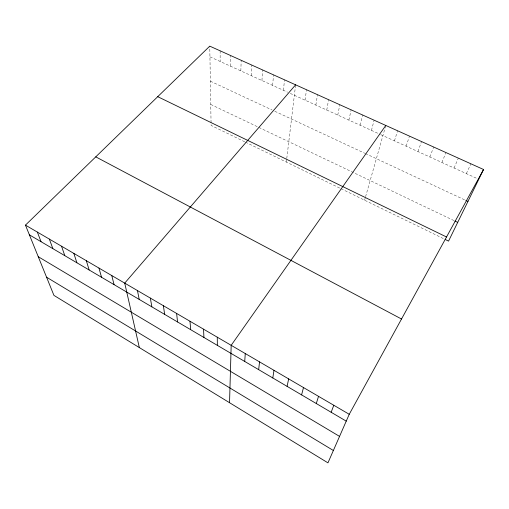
<?xml version="1.0" encoding="UTF-8"?>
<svg xmlns="http://www.w3.org/2000/svg" width="509" height="509" viewBox="0 0 509 509"><rect width="100%" height="100%" fill="white"/><g stroke="black" fill="none" stroke-linecap="round" stroke-linejoin="round"><path stroke-width="0.38" stroke-dasharray="2.54 1.91" d="M230.443 66.17L230.602 55.538M240.846 70.904L241.177 60.304M251.344 75.688L251.853 65.107M261.938 80.511L262.631 69.968M272.646 85.391L273.518 74.874M283.449 90.309L284.512 79.824M286.338 162.078L286.694 159.132M286.783 158.394L295.621 84.831M305.063 100.152L306.507 89.737M315.86 105.07L317.501 94.687M326.765 110.039L328.598 99.688M337.772 115.053L339.808 104.739M348.894 120.118L351.134 109.842M360.118 125.233L362.567 114.989M371.455 130.393L374.121 120.194M364.59 200.202L365.398 197.365M365.596 196.652L385.58 126.181M394.469 140.878L397.574 130.762M406.15 146.198L409.478 136.126M417.953 151.574L421.509 141.547M429.87 157.001L433.662 147.018M441.907 162.486L445.941 152.554M454.073 168.027L458.348 158.14M466.359 173.62L470.882 163.79M209.95 56.83L287.54 92.174M290.27 93.421L380.045 134.306M380.757 134.63L477.391 178.646M210.357 81.185L272.035 109.976M274.803 111.267L364.73 153.241M365.411 153.559L465.169 200.12M210.745 104.44L257.465 126.754M258.865 127.422L454.181 220.683M244.727 141.801L211.101 125.418L209.765 46.147M245.395 142.126L340.273 188.349M340.979 188.693L443.823 238.797M220.136 50.824L220.149 61.481"/><path stroke-width="0.76" d="M229.54 402.708L231.181 345.312L385.784 125.456M244.721 361.454L245.268 353.545M258.667 369.649L259.539 361.88M272.792 377.958L273.995 370.329M287.101 386.369L288.648 378.887M301.595 394.889L303.491 387.559M316.28 403.529L318.539 396.346M331.162 412.277L333.789 405.259M483.55 169.497L349.244 414.288L327.949 462.853L53.935 295.385L25.45 225.131L209.765 46.147L483.55 169.497L448.556 241.107L445.171 239.459M295.621 84.831L124.718 283.119L139.339 347.577M465.862 200.444L467.956 201.418M454.887 221.021L457.718 222.369M157.733 96.678L446.52 236.99M95.762 156.855L401.518 319.009M25.45 225.131L349.244 414.288M29.388 234.846L346.241 421.14M38.251 256.701L339.554 436.398M46.561 277.201L333.37 450.497M37.335 232.072L41.051 241.705M49.36 239.096L52.86 248.64M61.532 246.21L64.802 255.664M73.856 253.412L76.891 262.778M86.339 260.697L89.132 269.967M98.969 268.078L101.52 277.252M111.764 275.554L114.061 284.626M137.449 290.556L139.224 299.426M150.34 298.089L151.854 306.844M163.395 305.712L164.63 314.358M176.61 313.436L177.565 321.968M189.991 321.255L190.665 329.667M203.543 329.17L203.924 337.467M217.273 337.193L217.356 345.363"/></g></svg>
